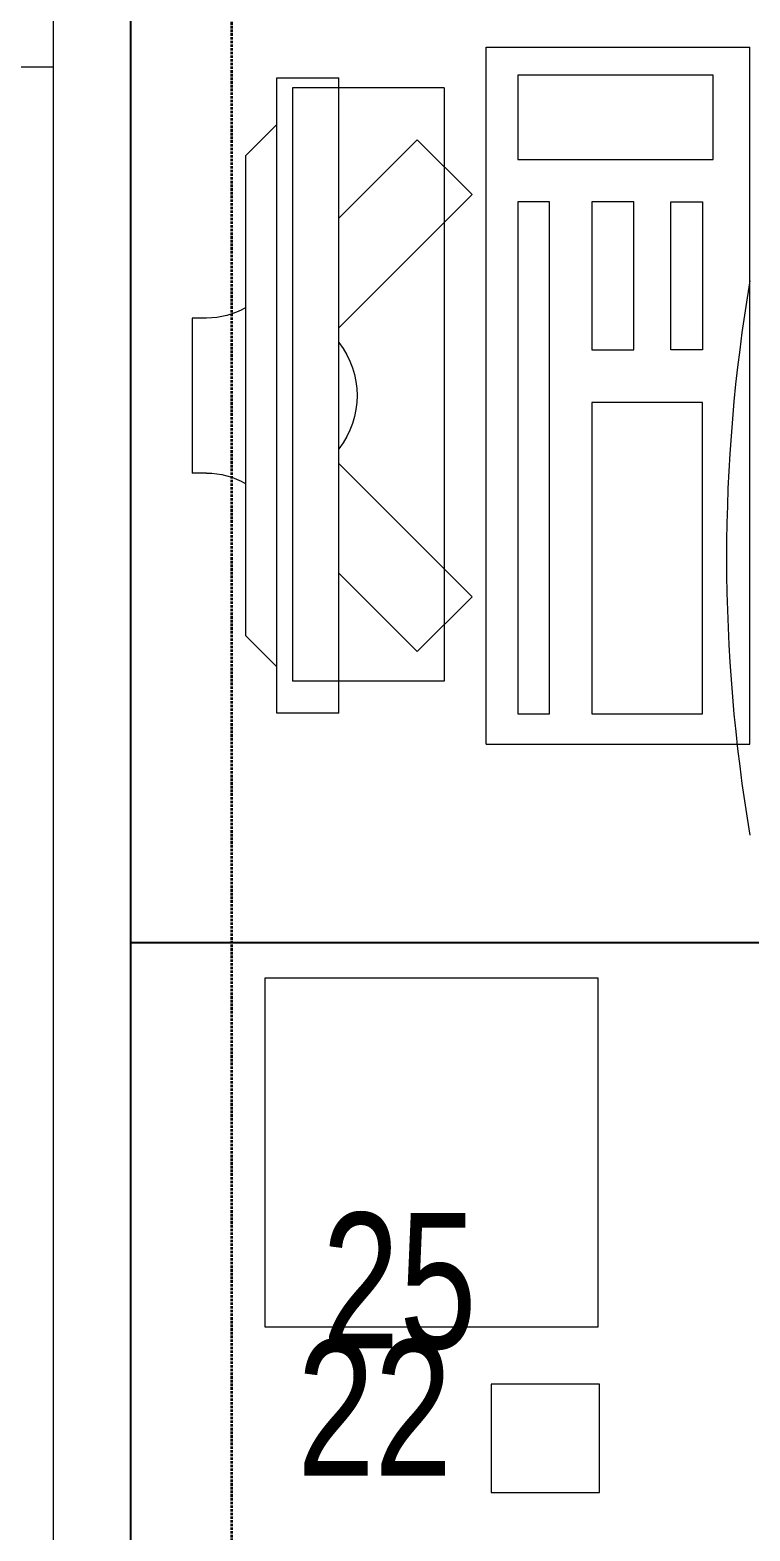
# Model space of a CAD drawing. Extents: x -12260 to 57327, y -29287 to 19916.
# Drawn here: x 25151 to 25615, y 2260 to 3229 of the extents above; entities that cross this region are included whole.
import ezdxf

# ---------------------------------------------------------------- set-up
doc = ezdxf.new("R2010")
doc.units = 0
doc.header["$LTSCALE"] = 0.25
doc.linetypes.add('DASHDOT', pattern=[25.4, 12.7, -6.35, 0, -6.35])
doc.linetypes.add('HIDDEN', pattern=[9.525, 6.35, -3.175])
for name, color, linetype, lineweight in [('01-First Floor$0$72_EGR_EQP_TAG', 142, 'Continuous', 5), ('01-First Floor$0$Aluminum', 251, 'Continuous', 5), ('01-First Floor$0$LOADING', 253, 'Continuous', 5), ('01-First Floor$0$Walls', 251, 'Continuous', 5), ('E-LITE-CLNG-CNDT', 6, 'DASHDOT', 35), ('E-LITE-FLOR-CNDT', 6, 'HIDDEN', 35)]:
    doc.layers.add(name, color=color, linetype=linetype, lineweight=lineweight)
doc.layers.add('01-First Floor$0$FALSE CEILING', color=251, linetype='Continuous')
doc.styles.add('01-First Floor$0$X3G_ENTITY_257CFD', font='swisscl.ttf', dxfattribs={"height": 200})

# ---------------------------------------------------------------- blocks, each defined once
blk = doc.blocks.new('01-First Floor$0$D.110.51.53')
blk.add_lwpolyline([(285914, 4547), (286139, 4547), (286139, 4332), (285914, 4332), (285914, 4547)])
blk = doc.blocks.new('01-First Floor$0$D.111.03.06')
blk.add_lwpolyline([(292372, 3690), (292442, 3690), (292442, 3620), (292372, 3620), (292372, 3690)])
blk = doc.blocks.new('01-First Floor$0$ITCWLS1-P')
at = {"layer": '01-First Floor$0$LOADING'}
for p, q in [((-0.17, 0.45), (-0.17, 0)), ((-0.17, 0.45), (0, 0.45)), ((0, 0.45), (0, 0)), ((-0.26509, 0.43, 0), (-0.30509, 0.43, 0)), ((-0.30509, 0.43, 0), (-0.30509, 0.02, 0)), ((-0.26509, 0.43, 0), (-0.26509, 0.02, 0)), ((-0.14957, 0.43047), (-0.12914, 0.43047)), ((-0.12914, 0.43047), (-0.12914, 0.40893)), ((-0.197, 0.40939), (-0.295, 0.40939)), ((-0.295, 0.02639), (-0.295, 0.40939)), ((-0.197, 0.02639), (-0.197, 0.40939)), ((-0.32509, 0.38, 0), (-0.30509, 0.4, 0)), ((-0.32509, 0.38, 0), (-0.32509, 0.07, 0)), ((-0.35032, 0.275), (-0.35961, 0.275)), ((-0.35961, 0.175), (-0.35961, 0.275)), ((-0.35032, 0.175), (-0.35961, 0.175)), ((-0.32509, 0.07, 0), (-0.30509, 0.05, 0)), ((-0.30509, 0.02, 0), (-0.26509, 0.02, 0)), ((-0.197, 0.02639), (-0.295, 0.02639)), ((-0.17, 0), (0, 0))]:
    blk.add_line(p, q, dxfattribs=at)
at = {"layer": '01-First Floor$0$LOADING', "extrusion": (2.48281e-10, 3.18408e-10, -1)}
for p, q in [((-0.26509, 0.33952), (-0.21443, 0.39019)), ((-0.17907, 0.35483), (-0.21443, 0.39019)), ((-0.26509, 0.26881), (-0.17907, 0.35483))]:
    blk.add_line(p, q, dxfattribs=at)
at = {"layer": '01-First Floor$0$LOADING', "extrusion": (2.48281e-10, -3.18408e-10, -1)}
for p, q in [((-0.26509, 0.18119), (-0.17907, 0.09517)), ((-0.26509, 0.11048), (-0.21443, 0.05981)), ((-0.17907, 0.09517), (-0.21443, 0.05981))]:
    blk.add_line(p, q, dxfattribs=at)
at = {"layer": '01-First Floor$0$LOADING'}
for points in [[(-0.12914, 0.40893), (-0.12914, 0.09996), (-0.14957, 0.09996), (-0.14957, 0.43047)], [(-0.14957, 0.09997), (-0.14957, 0.09997), (-0.14957, 0.09997), (-0.14957, 0.09997), (-0.14957, 0.09997), (-0.14957, 0.09997), (-0.14957, 0.09997), (-0.14957, 0.09997), (-0.14957, 0.09997)], [(-0.14957, 0.09997), (-0.14957, 0.09997), (-0.14957, 0.09997), (-0.14957, 0.09997), (-0.14957, 0.09997), (-0.14957, 0.09997), (-0.14957, 0.09997), (-0.14957, 0.09997), (-0.14957, 0.09997), (-0.14957, 0.09997), (-0.14957, 0.09997), (-0.14957, 0.09997), (-0.14957, 0.09997), (-0.14957, 0.09997), (-0.14957, 0.09997), (-0.14957, 0.09997), (-0.14957, 0.09997), (-0.14957, 0.09997)], [(-0.14957, 0.09996), (-0.14957, 0.09996), (-0.14957, 0.09996), (-0.14957, 0.09996), (-0.14957, 0.09996), (-0.14957, 0.09996), (-0.14957, 0.09996), (-0.14957, 0.09996), (-0.14957, 0.09996), (-0.14957, 0.09996)], [(-0.14957, 0.09996), (-0.14957, 0.09996), (-0.14957, 0.09996), (-0.14957, 0.09996), (-0.14957, 0.09996), (-0.14957, 0.09996), (-0.14957, 0.09996)], [(-0.14957, 0.09997), (-0.14957, 0.09997), (-0.14957, 0.09997), (-0.14957, 0.09997), (-0.14957, 0.09997), (-0.14957, 0.09997), (-0.14957, 0.09997), (-0.14957, 0.09997), (-0.14957, 0.09997), (-0.14957, 0.09997)], [(-0.14957, 0.09997), (-0.14957, 0.09997), (-0.14957, 0.09997), (-0.14957, 0.09997), (-0.14957, 0.09997), (-0.14957, 0.09997), (-0.14957, 0.09997), (-0.14957, 0.09997), (-0.14957, 0.09997), (-0.14957, 0.09997), (-0.14957, 0.09997), (-0.14957, 0.09997), (-0.14957, 0.09997), (-0.14957, 0.09997), (-0.14957, 0.09997)], [(-0.14957, 0.09997), (-0.14957, 0.09997), (-0.14957, 0.09997), (-0.14957, 0.09997), (-0.14957, 0.09997), (-0.14957, 0.09997), (-0.14957, 0.09997), (-0.14957, 0.09997), (-0.14957, 0.09997), (-0.14957, 0.09997)], [(-0.14957, 0.09997), (-0.14957, 0.09997), (-0.14957, 0.09997), (-0.14957, 0.09997), (-0.14957, 0.09997), (-0.14957, 0.09997), (-0.14957, 0.09997), (-0.14957, 0.09997), (-0.14957, 0.09997), (-0.14957, 0.09997)], [(-0.14957, 0.09996), (-0.14957, 0.09996), (-0.14957, 0.09996), (-0.14957, 0.09996), (-0.14957, 0.09996), (-0.14957, 0.09996), (-0.14957, 0.09996), (-0.14957, 0.09996), (-0.14957, 0.09996), (-0.14957, 0.09996), (-0.14957, 0.09996), (-0.14957, 0.09996), (-0.14957, 0.09996), (-0.14957, 0.09996), (-0.14957, 0.09996), (-0.14957, 0.09996), (-0.14957, 0.09996), (-0.14957, 0.09996), (-0.14957, 0.09997), (-0.14957, 0.09997), (-0.14957, 0.09997), (-0.14957, 0.09997), (-0.14957, 0.09997), (-0.14957, 0.09997), (-0.14957, 0.09997), (-0.14957, 0.09997), (-0.14957, 0.09997), (-0.14957, 0.09997), (-0.14957, 0.09997), (-0.14957, 0.09997), (-0.14957, 0.09997), (-0.14957, 0.09997), (-0.14956, 0.09997), (-0.14956, 0.09997), (-0.14956, 0.09997), (-0.14956, 0.09996), (-0.14956, 0.09996), (-0.14956, 0.09996), (-0.14956, 0.09996), (-0.14956, 0.09996), (-0.14956, 0.09996), (-0.14956, 0.09996), (-0.14956, 0.09996), (-0.14956, 0.09996), (-0.14956, 0.09996), (-0.14956, 0.09996), (-0.14956, 0.09996), (-0.14956, 0.09996), (-0.14957, 0.09996), (-0.14957, 0.09996), (-0.14957, 0.09996), (-0.14957, 0.09996), (-0.14957, 0.09996), (-0.14957, 0.09996)], [(-0.14957, 0.09996), (-0.14957, 0.09996), (-0.14957, 0.09996), (-0.14957, 0.09996), (-0.14957, 0.09996), (-0.14957, 0.09996), (-0.14957, 0.09996), (-0.14957, 0.09996), (-0.14957, 0.09996), (-0.14957, 0.09996), (-0.14957, 0.09997), (-0.14957, 0.09997), (-0.14957, 0.09997), (-0.14957, 0.09996), (-0.14957, 0.09996), (-0.14957, 0.09996), (-0.14957, 0.09996), (-0.14957, 0.09996), (-0.14957, 0.09996), (-0.14957, 0.09997), (-0.14957, 0.09997), (-0.14957, 0.09997), (-0.14957, 0.09997), (-0.14957, 0.09997), (-0.14957, 0.09997), (-0.14957, 0.09997), (-0.14957, 0.09997), (-0.14957, 0.09997), (-0.14957, 0.09997), (-0.14957, 0.09997), (-0.14957, 0.09997), (-0.14957, 0.09997), (-0.14957, 0.09997), (-0.14957, 0.09997), (-0.14957, 0.09997), (-0.14957, 0.09997), (-0.14957, 0.09997), (-0.14957, 0.09997), (-0.14957, 0.09997), (-0.14957, 0.09997), (-0.14957, 0.09997), (-0.14957, 0.09997), (-0.14957, 0.09997), (-0.14957, 0.09997), (-0.14957, 0.09997), (-0.14957, 0.09997), (-0.14957, 0.09997), (-0.14957, 0.09997), (-0.14957, 0.09997), (-0.14957, 0.09997), (-0.14957, 0.09997), (-0.14957, 0.09997), (-0.14957, 0.09997), (-0.14957, 0.09997), (-0.14957, 0.09997), (-0.14957, 0.09997), (-0.14957, 0.09997), (-0.14957, 0.09997), (-0.14957, 0.09997), (-0.14957, 0.09997), (-0.14957, 0.09997), (-0.14957, 0.09997), (-0.14957, 0.09997), (-0.14957, 0.09997), (-0.14957, 0.09997), (-0.14957, 0.09997), (-0.14957, 0.09997), (-0.14957, 0.09997), (-0.14957, 0.09997), (-0.14957, 0.09997), (-0.14957, 0.09997), (-0.14957, 0.09997), (-0.14957, 0.09997), (-0.14957, 0.09997), (-0.14957, 0.09997), (-0.14957, 0.09997), (-0.14957, 0.09997), (-0.14957, 0.09997), (-0.14957, 0.09997), (-0.14957, 0.09997), (-0.14956, 0.09997), (-0.14957, 0.09997), (-0.14957, 0.09997), (-0.14957, 0.09997), (-0.14957, 0.09997), (-0.14956, 0.09997), (-0.14957, 0.09997), (-0.14957, 0.09997), (-0.14957, 0.09997), (-0.14957, 0.09997), (-0.14957, 0.09997), (-0.14957, 0.09997), (-0.14957, 0.09997), (-0.14957, 0.09997), (-0.14957, 0.09997), (-0.14957, 0.09997), (-0.14956, 0.09997), (-0.14957, 0.09996), (-0.14957, 0.09996), (-0.14957, 0.09996), (-0.14956, 0.09996), (-0.14957, 0.09996), (-0.14957, 0.09996), (-0.14957, 0.09996), (-0.14957, 0.09996), (-0.14957, 0.09996), (-0.14957, 0.09996), (-0.14957, 0.09996), (-0.14957, 0.09996), (-0.14957, 0.09996), (-0.14957, 0.09996)], [(-0.14957, 0.09996), (-0.14957, 0.09996), (-0.14957, 0.09996), (-0.14957, 0.09996), (-0.14957, 0.09996), (-0.14957, 0.09996), (-0.14957, 0.09996), (-0.14957, 0.09996)], [(-0.14957, 0.09996), (-0.14957, 0.09996), (-0.14957, 0.09996), (-0.14957, 0.09996), (-0.14957, 0.09996), (-0.14957, 0.09996), (-0.14957, 0.09996), (-0.14957, 0.09996), (-0.14957, 0.09996), (-0.14957, 0.09996), (-0.14957, 0.09996), (-0.14957, 0.09996), (-0.14957, 0.09996), (-0.14957, 0.09996), (-0.14957, 0.09996), (-0.14957, 0.09996), (-0.14957, 0.09996), (-0.14957, 0.09996), (-0.14957, 0.09996), (-0.14957, 0.09996), (-0.14957, 0.09996), (-0.14957, 0.09996), (-0.14957, 0.09996), (-0.14957, 0.09996), (-0.14957, 0.09996), (-0.14957, 0.09996), (-0.14957, 0.09996), (-0.14957, 0.09996), (-0.14957, 0.09996), (-0.14957, 0.09996), (-0.14957, 0.09996), (-0.14957, 0.09996), (-0.14957, 0.09996), (-0.14957, 0.09996), (-0.14957, 0.09996), (-0.14957, 0.09996), (-0.14957, 0.09996), (-0.14957, 0.09996), (-0.14957, 0.09996), (-0.14957, 0.09996), (-0.14957, 0.09996), (-0.14957, 0.09996), (-0.14957, 0.09996), (-0.14957, 0.09996), (-0.14957, 0.09996), (-0.14957, 0.09996), (-0.14957, 0.09996), (-0.14957, 0.09996), (-0.14956, 0.09996), (-0.14956, 0.09996), (-0.14956, 0.09996), (-0.14956, 0.09996), (-0.14957, 0.09996), (-0.14957, 0.09996), (-0.14957, 0.09996), (-0.14957, 0.09996), (-0.14957, 0.09996), (-0.14957, 0.09996), (-0.14956, 0.09996), (-0.14957, 0.09996), (-0.14957, 0.09996), (-0.14957, 0.09996), (-0.14957, 0.09996), (-0.14957, 0.09996), (-0.14957, 0.09996), (-0.14957, 0.09996), (-0.14957, 0.09996), (-0.14957, 0.09996), (-0.14957, 0.09996), (-0.14956, 0.09996), (-0.14956, 0.09996), (-0.14957, 0.09996), (-0.14957, 0.09996), (-0.14957, 0.09996), (-0.14957, 0.09996), (-0.14957, 0.09996), (-0.14957, 0.09996), (-0.14957, 0.09996), (-0.14957, 0.09996), (-0.14957, 0.09996), (-0.14957, 0.09996), (-0.14957, 0.09996), (-0.14957, 0.09996), (-0.14957, 0.09996), (-0.14957, 0.09996), (-0.14957, 0.09996), (-0.14957, 0.09996), (-0.14957, 0.09996), (-0.14957, 0.09996)], [(-0.14957, 0.09996), (-0.14957, 0.09996), (-0.14957, 0.09996), (-0.14957, 0.09996), (-0.14957, 0.09996), (-0.14957, 0.09996), (-0.14957, 0.09996), (-0.14957, 0.09996), (-0.14957, 0.09996), (-0.14957, 0.09996), (-0.14957, 0.09996), (-0.14957, 0.09996)], [(-0.14957, 0.09996), (-0.14957, 0.09996), (-0.14956, 0.09996), (-0.14956, 0.09996), (-0.14956, 0.09996), (-0.14956, 0.09996), (-0.14957, 0.09996)], [(-0.14957, 0.09996), (-0.14957, 0.09996), (-0.14957, 0.09996), (-0.14957, 0.09996), (-0.14957, 0.09996), (-0.14957, 0.09996), (-0.14957, 0.09996), (-0.14957, 0.09996), (-0.14957, 0.09996), (-0.14956, 0.09996), (-0.14956, 0.09996), (-0.14956, 0.09996), (-0.14956, 0.09996), (-0.14956, 0.09996), (-0.14956, 0.09996), (-0.14956, 0.09996), (-0.14957, 0.09996)]]:
    blk.add_lwpolyline(points, dxfattribs=at)
for points in [[(-0.1019, 0.43047), (-0.03039, 0.43047), (-0.03039, 0.22944), (-0.1019, 0.22944)], [(-0.1019, 0.19536), (-0.07466, 0.19536), (-0.07466, 0.09996), (-0.1019, 0.09996)], [(-0.03039, 0.19536), (-0.05082, 0.19536), (-0.05082, 0.09996), (-0.03039, 0.09996)], [(-0.14956, 0.09996), (-0.14956, 0.09996), (-0.14956, 0.09996), (-0.14956, 0.09996), (-0.14956, 0.09996), (-0.14956, 0.09996), (-0.14956, 0.09996), (-0.14956, 0.09996), (-0.14957, 0.09996), (-0.14957, 0.09996), (-0.14957, 0.09996), (-0.14957, 0.09996), (-0.14957, 0.09996), (-0.14957, 0.09996), (-0.14957, 0.09996), (-0.14957, 0.09996), (-0.14957, 0.09996), (-0.14957, 0.09996), (-0.14957, 0.09996), (-0.14957, 0.09996), (-0.14957, 0.09996), (-0.14957, 0.09996), (-0.14957, 0.09996), (-0.14957, 0.09996), (-0.14957, 0.09996), (-0.14957, 0.09996), (-0.14957, 0.09996), (-0.14957, 0.09996), (-0.14957, 0.09996), (-0.14957, 0.09996), (-0.14957, 0.09996), (-0.14957, 0.09996), (-0.14957, 0.09996), (-0.14957, 0.09996), (-0.14957, 0.09996), (-0.14957, 0.09996), (-0.14957, 0.09996), (-0.14957, 0.09996), (-0.14957, 0.09996), (-0.14957, 0.09996), (-0.14957, 0.09996), (-0.14957, 0.09996), (-0.14957, 0.09996), (-0.14957, 0.09996), (-0.14957, 0.09996), (-0.14957, 0.09996), (-0.14957, 0.09996), (-0.14957, 0.09996), (-0.14957, 0.09996), (-0.14957, 0.09996), (-0.14957, 0.09996), (-0.14957, 0.09996), (-0.14957, 0.09996), (-0.14957, 0.09996), (-0.14957, 0.09996), (-0.14957, 0.09996), (-0.14957, 0.09996), (-0.14956, 0.09996), (-0.14956, 0.09996), (-0.14956, 0.09996), (-0.14956, 0.09996), (-0.14956, 0.09996), (-0.14956, 0.09996), (-0.14956, 0.09996), (-0.14956, 0.09996), (-0.14956, 0.09996), (-0.14956, 0.09996), (-0.14956, 0.09996), (-0.14956, 0.09996), (-0.14956, 0.09996), (-0.14956, 0.09996), (-0.14956, 0.09996), (-0.14956, 0.09996), (-0.14956, 0.09996), (-0.14956, 0.09996), (-0.14956, 0.09996), (-0.14956, 0.09996), (-0.14956, 0.09996), (-0.14956, 0.09996), (-0.14956, 0.09996), (-0.14956, 0.09996), (-0.14956, 0.09996), (-0.14956, 0.09996), (-0.14956, 0.09996), (-0.14956, 0.09996), (-0.14956, 0.09996), (-0.14956, 0.09996), (-0.14956, 0.09996), (-0.14956, 0.09996), (-0.14957, 0.09996), (-0.14957, 0.09996), (-0.14957, 0.09996), (-0.14957, 0.09996), (-0.14957, 0.09996), (-0.14957, 0.09996), (-0.14957, 0.09996), (-0.14957, 0.09996), (-0.14957, 0.09996), (-0.14957, 0.09996), (-0.14957, 0.09996), (-0.14957, 0.09996), (-0.14957, 0.09996), (-0.14957, 0.09996), (-0.14957, 0.09996), (-0.14957, 0.09996), (-0.14957, 0.09996), (-0.14957, 0.09996), (-0.14957, 0.09996), (-0.14957, 0.09996), (-0.14957, 0.09996), (-0.14957, 0.09996), (-0.14957, 0.09996), (-0.14957, 0.09996), (-0.14957, 0.09996), (-0.14957, 0.09996), (-0.14957, 0.09996), (-0.14957, 0.09996), (-0.14957, 0.09996), (-0.14957, 0.09996), (-0.14957, 0.09996), (-0.14957, 0.09996), (-0.14957, 0.09996), (-0.14957, 0.09996), (-0.14957, 0.09996), (-0.14957, 0.09996), (-0.14957, 0.09996), (-0.14957, 0.09996), (-0.14957, 0.09996), (-0.14957, 0.09996), (-0.14957, 0.09996), (-0.14957, 0.09996), (-0.14957, 0.09996), (-0.14957, 0.09996), (-0.14957, 0.09996), (-0.14957, 0.09996), (-0.14957, 0.09996), (-0.14957, 0.09996), (-0.14957, 0.09996), (-0.14957, 0.09996), (-0.14957, 0.09996), (-0.14957, 0.09996), (-0.14957, 0.09996), (-0.14957, 0.09996), (-0.14957, 0.09996), (-0.14957, 0.09996), (-0.14957, 0.09996), (-0.14957, 0.09996), (-0.14957, 0.09996), (-0.14957, 0.09996), (-0.14957, 0.09996), (-0.14957, 0.09996), (-0.14957, 0.09996), (-0.14957, 0.09996), (-0.14957, 0.09996), (-0.14956, 0.09996), (-0.14956, 0.09996), (-0.14956, 0.09996), (-0.14956, 0.09996), (-0.14956, 0.09996), (-0.14956, 0.09996), (-0.14956, 0.09996), (-0.14956, 0.09996), (-0.14956, 0.09996), (-0.14956, 0.09996), (-0.14956, 0.09996), (-0.14956, 0.09996), (-0.14956, 0.09996), (-0.14956, 0.09996), (-0.14956, 0.09996), (-0.14956, 0.09996), (-0.14956, 0.09996), (-0.14956, 0.09996), (-0.14956, 0.09996), (-0.14956, 0.09996), (-0.14956, 0.09996), (-0.14956, 0.09996), (-0.14956, 0.09996), (-0.14956, 0.09996), (-0.14956, 0.09996), (-0.14956, 0.09996), (-0.14956, 0.09996), (-0.14956, 0.09996), (-0.14956, 0.09996), (-0.14956, 0.09996), (-0.14956, 0.09996), (-0.14956, 0.09996), (-0.14956, 0.09996), (-0.14956, 0.09996), (-0.14956, 0.09996), (-0.14956, 0.09996), (-0.14956, 0.09996), (-0.14956, 0.09996), (-0.14956, 0.09996), (-0.14956, 0.09996), (-0.14956, 0.09996), (-0.14956, 0.09996), (-0.14956, 0.09996), (-0.14956, 0.09996), (-0.14956, 0.09996), (-0.14956, 0.09996), (-0.14956, 0.09996), (-0.14957, 0.09996), (-0.14957, 0.09996), (-0.14957, 0.09996), (-0.14957, 0.09996), (-0.14957, 0.09996), (-0.14957, 0.09996), (-0.14957, 0.09996), (-0.14957, 0.09996), (-0.14957, 0.09996), (-0.14957, 0.09996), (-0.14957, 0.09996), (-0.14957, 0.09996), (-0.14957, 0.09996), (-0.14957, 0.09996), (-0.14957, 0.09996), (-0.14957, 0.09996), (-0.14957, 0.09996), (-0.14957, 0.09996), (-0.14957, 0.09996), (-0.14957, 0.09996), (-0.14957, 0.09996), (-0.14957, 0.09996), (-0.14957, 0.09996), (-0.14957, 0.09996), (-0.14957, 0.09996), (-0.14957, 0.09996), (-0.14957, 0.09996), (-0.14957, 0.09996), (-0.14957, 0.09996), (-0.14957, 0.09996), (-0.14957, 0.09996), (-0.14957, 0.09996), (-0.14957, 0.09996), (-0.14957, 0.09996), (-0.14956, 0.09996), (-0.14956, 0.09996), (-0.14956, 0.09996), (-0.14956, 0.09996), (-0.14956, 0.09996), (-0.14956, 0.09996), (-0.14956, 0.09996), (-0.14956, 0.09996), (-0.14956, 0.09996), (-0.14956, 0.09996), (-0.14956, 0.09996), (-0.14956, 0.09996), (-0.14956, 0.09996), (-0.14956, 0.09996), (-0.14956, 0.09996), (-0.14956, 0.09996), (-0.14956, 0.09996), (-0.14956, 0.09996), (-0.14956, 0.09996), (-0.14956, 0.09996), (-0.14956, 0.09996), (-0.14956, 0.09996), (-0.14956, 0.09996), (-0.14956, 0.09996), (-0.14956, 0.09996), (-0.14956, 0.09996), (-0.14956, 0.09996), (-0.14956, 0.09996), (-0.14956, 0.09996), (-0.14956, 0.09996), (-0.14956, 0.09996), (-0.14956, 0.09996), (-0.14956, 0.09996), (-0.14956, 0.09996), (-0.14956, 0.09996), (-0.14956, 0.09996), (-0.14956, 0.09996), (-0.14956, 0.09996), (-0.14956, 0.09996), (-0.14956, 0.09996), (-0.14956, 0.09996), (-0.14956, 0.09996)], [(-0.14957, 0.09996), (-0.14957, 0.09996), (-0.14957, 0.09996), (-0.14957, 0.09996), (-0.14957, 0.09996), (-0.14957, 0.09996), (-0.14957, 0.09996), (-0.14957, 0.09996), (-0.14957, 0.09996), (-0.14957, 0.09996), (-0.14957, 0.09996), (-0.14957, 0.09996), (-0.14957, 0.09996), (-0.14957, 0.09996), (-0.14957, 0.09996), (-0.14957, 0.09996), (-0.14957, 0.09996), (-0.14957, 0.09996), (-0.14957, 0.09996), (-0.14957, 0.09996), (-0.14957, 0.09996), (-0.14957, 0.09996), (-0.14957, 0.09996), (-0.14957, 0.09996), (-0.14957, 0.09996), (-0.14957, 0.09996), (-0.14957, 0.09996), (-0.14957, 0.09996), (-0.14957, 0.09996), (-0.14957, 0.09996), (-0.14957, 0.09996), (-0.14957, 0.09996), (-0.14957, 0.09996), (-0.14957, 0.09996), (-0.14957, 0.09996), (-0.14957, 0.09996), (-0.14957, 0.09996), (-0.14957, 0.09996), (-0.14957, 0.09996), (-0.14957, 0.09996), (-0.14957, 0.09996), (-0.14957, 0.09996), (-0.14957, 0.09996), (-0.14957, 0.09996), (-0.14957, 0.09996), (-0.14957, 0.09996), (-0.14957, 0.09996), (-0.14957, 0.09996), (-0.14957, 0.09996), (-0.14957, 0.09996), (-0.14957, 0.09996), (-0.14957, 0.09996), (-0.14957, 0.09996), (-0.14957, 0.09996), (-0.14957, 0.09996), (-0.14957, 0.09996), (-0.14957, 0.09996), (-0.14957, 0.09996), (-0.14957, 0.09996), (-0.14957, 0.09996), (-0.14957, 0.09996), (-0.14957, 0.09996), (-0.14957, 0.09996), (-0.14957, 0.09996), (-0.14957, 0.09996), (-0.14957, 0.09996), (-0.14957, 0.09996), (-0.14957, 0.09996), (-0.14957, 0.09996), (-0.14957, 0.09996), (-0.14957, 0.09996), (-0.14957, 0.09996), (-0.14957, 0.09996), (-0.14957, 0.09996), (-0.14957, 0.09996), (-0.14957, 0.09996), (-0.14957, 0.09996), (-0.14957, 0.09996), (-0.14957, 0.09996), (-0.14957, 0.09996), (-0.14957, 0.09996), (-0.14957, 0.09996), (-0.14957, 0.09996), (-0.14957, 0.09996), (-0.14957, 0.09996), (-0.14957, 0.09996), (-0.14957, 0.09996), (-0.14957, 0.09996), (-0.14957, 0.09996), (-0.14957, 0.09996), (-0.14957, 0.09996), (-0.14957, 0.09996), (-0.14957, 0.09996), (-0.14957, 0.09996), (-0.14957, 0.09996), (-0.14957, 0.09996), (-0.14957, 0.09996), (-0.14957, 0.09996), (-0.14957, 0.09996), (-0.14957, 0.09996), (-0.14957, 0.09996), (-0.14957, 0.09996), (-0.14957, 0.09996), (-0.14957, 0.09996), (-0.14957, 0.09996), (-0.14957, 0.09996), (-0.14957, 0.09996), (-0.14957, 0.09996), (-0.14957, 0.09996), (-0.14957, 0.09996), (-0.14957, 0.09996), (-0.14957, 0.09996), (-0.14957, 0.09996), (-0.14957, 0.09996), (-0.14957, 0.09996), (-0.14957, 0.09996), (-0.14957, 0.09996), (-0.14957, 0.09996), (-0.14957, 0.09996), (-0.14957, 0.09996), (-0.14957, 0.09996), (-0.14957, 0.09996), (-0.14957, 0.09996), (-0.14957, 0.09996), (-0.14957, 0.09996), (-0.14957, 0.09996), (-0.14957, 0.09996), (-0.14957, 0.09996), (-0.14957, 0.09996), (-0.14957, 0.09996), (-0.14957, 0.09996), (-0.14957, 0.09996), (-0.14957, 0.09996), (-0.14957, 0.09996), (-0.14957, 0.09996), (-0.14957, 0.09996), (-0.14957, 0.09996), (-0.14957, 0.09996), (-0.14957, 0.09996), (-0.14957, 0.09996), (-0.14957, 0.09996), (-0.14957, 0.09996), (-0.14957, 0.09996), (-0.14957, 0.09996), (-0.14957, 0.09996), (-0.14957, 0.09996), (-0.14957, 0.09996), (-0.14957, 0.09996), (-0.14957, 0.09996), (-0.14957, 0.09996), (-0.14957, 0.09996), (-0.14957, 0.09996), (-0.14957, 0.09996), (-0.14957, 0.09996), (-0.14957, 0.09996), (-0.14957, 0.09996), (-0.14957, 0.09996), (-0.14957, 0.09996), (-0.14957, 0.09996), (-0.14957, 0.09996), (-0.14957, 0.09996), (-0.14957, 0.09996), (-0.14957, 0.09996), (-0.14957, 0.09996), (-0.14957, 0.09996), (-0.14957, 0.09996), (-0.14957, 0.09996), (-0.14957, 0.09996), (-0.14957, 0.09996), (-0.14957, 0.09996), (-0.14957, 0.09996), (-0.14957, 0.09996), (-0.14957, 0.09996), (-0.14957, 0.09996), (-0.14957, 0.09996), (-0.14957, 0.09996), (-0.14957, 0.09996), (-0.14957, 0.09996), (-0.14957, 0.09996), (-0.14957, 0.09996), (-0.14957, 0.09996), (-0.14957, 0.09996), (-0.14957, 0.09996), (-0.14957, 0.09996), (-0.14957, 0.09996), (-0.14957, 0.09996), (-0.14957, 0.09996), (-0.14957, 0.09996), (-0.14957, 0.09996), (-0.14957, 0.09996), (-0.14957, 0.09996), (-0.14957, 0.09996), (-0.14957, 0.09996), (-0.14957, 0.09996), (-0.14957, 0.09996), (-0.14957, 0.09996), (-0.14957, 0.09996), (-0.14957, 0.09996), (-0.14957, 0.09996), (-0.14957, 0.09996), (-0.14957, 0.09996), (-0.14957, 0.09996), (-0.14957, 0.09996), (-0.14957, 0.09996), (-0.14957, 0.09996), (-0.14957, 0.09996), (-0.14957, 0.09996), (-0.14957, 0.09996), (-0.14957, 0.09996), (-0.14957, 0.09996), (-0.14957, 0.09996), (-0.14957, 0.09996), (-0.14957, 0.09996), (-0.14957, 0.09996)], [(-0.14957, 0.09996), (-0.14957, 0.09996), (-0.14957, 0.09996), (-0.14957, 0.09996), (-0.14957, 0.09996), (-0.14957, 0.09996), (-0.14957, 0.09996), (-0.14957, 0.09996), (-0.14957, 0.09996), (-0.14957, 0.09996), (-0.14957, 0.09996), (-0.14957, 0.09996), (-0.14957, 0.09996), (-0.14957, 0.09996), (-0.14957, 0.09996), (-0.14957, 0.09996), (-0.14957, 0.09996), (-0.14957, 0.09996), (-0.14957, 0.09996), (-0.14957, 0.09996), (-0.14957, 0.09996), (-0.14957, 0.09996), (-0.14957, 0.09996), (-0.14957, 0.09996), (-0.14957, 0.09996), (-0.14957, 0.09996), (-0.14957, 0.09996), (-0.14957, 0.09996), (-0.14957, 0.09996), (-0.14957, 0.09996), (-0.14957, 0.09996), (-0.14957, 0.09996), (-0.14957, 0.09996), (-0.14957, 0.09996), (-0.14957, 0.09996), (-0.14957, 0.09996), (-0.14957, 0.09996), (-0.14957, 0.09996), (-0.14957, 0.09996), (-0.14957, 0.09996), (-0.14957, 0.09996), (-0.14957, 0.09996), (-0.14957, 0.09996), (-0.14957, 0.09996), (-0.14957, 0.09996), (-0.14957, 0.09996), (-0.14957, 0.09996), (-0.14957, 0.09996), (-0.14957, 0.09996), (-0.14957, 0.09996), (-0.14957, 0.09996), (-0.14957, 0.09996), (-0.14957, 0.09996), (-0.14957, 0.09996), (-0.14957, 0.09996), (-0.14957, 0.09996), (-0.14957, 0.09996), (-0.14957, 0.09996), (-0.14957, 0.09996), (-0.14957, 0.09996), (-0.14957, 0.09996), (-0.14957, 0.09996), (-0.14957, 0.09996), (-0.14957, 0.09996), (-0.14957, 0.09996), (-0.14957, 0.09996), (-0.14957, 0.09996), (-0.14957, 0.09996), (-0.14957, 0.09996), (-0.14957, 0.09996), (-0.14957, 0.09996), (-0.14957, 0.09996), (-0.14957, 0.09996), (-0.14957, 0.09996), (-0.14957, 0.09996), (-0.14957, 0.09996), (-0.14957, 0.09996), (-0.14957, 0.09996), (-0.14957, 0.09996), (-0.14957, 0.09996), (-0.14957, 0.09996), (-0.14957, 0.09996), (-0.14957, 0.09996), (-0.14957, 0.09996), (-0.14957, 0.09996), (-0.14957, 0.09996), (-0.14957, 0.09996), (-0.14957, 0.09996), (-0.14957, 0.09996), (-0.14957, 0.09996), (-0.14957, 0.09996), (-0.14957, 0.09996), (-0.14957, 0.09996), (-0.14957, 0.09996), (-0.14957, 0.09996), (-0.14957, 0.09996), (-0.14957, 0.09996), (-0.14957, 0.09996), (-0.14957, 0.09996), (-0.14957, 0.09996), (-0.14957, 0.09996), (-0.14957, 0.09996), (-0.14957, 0.09996), (-0.14957, 0.09996), (-0.14957, 0.09996), (-0.14957, 0.09996), (-0.14957, 0.09996), (-0.14957, 0.09996), (-0.14957, 0.09996), (-0.14957, 0.09996), (-0.14957, 0.09996), (-0.14957, 0.09996), (-0.14957, 0.09996), (-0.14957, 0.09996), (-0.14957, 0.09996), (-0.14957, 0.09996), (-0.14957, 0.09996), (-0.14957, 0.09996), (-0.14957, 0.09996), (-0.14957, 0.09996), (-0.14957, 0.09996), (-0.14957, 0.09996), (-0.14957, 0.09996), (-0.14957, 0.09996), (-0.14957, 0.09996), (-0.14957, 0.09996), (-0.14957, 0.09996), (-0.14957, 0.09996), (-0.14957, 0.09996), (-0.14957, 0.09996), (-0.14957, 0.09996), (-0.14957, 0.09996), (-0.14957, 0.09996), (-0.14957, 0.09996), (-0.14957, 0.09996), (-0.14957, 0.09996), (-0.14957, 0.09996), (-0.14957, 0.09996), (-0.14957, 0.09996), (-0.14957, 0.09996), (-0.14957, 0.09996), (-0.14957, 0.09996), (-0.14957, 0.09996), (-0.14957, 0.09996), (-0.14957, 0.09996), (-0.14957, 0.09996), (-0.14957, 0.09996), (-0.14957, 0.09996), (-0.14957, 0.09996), (-0.14957, 0.09996), (-0.14957, 0.09996), (-0.14957, 0.09996), (-0.14957, 0.09996), (-0.14957, 0.09996), (-0.14957, 0.09996), (-0.14957, 0.09996), (-0.14957, 0.09996), (-0.14957, 0.09996), (-0.14957, 0.09996), (-0.14957, 0.09996), (-0.14957, 0.09996), (-0.14957, 0.09996), (-0.14957, 0.09996), (-0.14957, 0.09996), (-0.14957, 0.09996), (-0.14957, 0.09996), (-0.14957, 0.09996), (-0.14957, 0.09996), (-0.14957, 0.09996), (-0.14957, 0.09996), (-0.14957, 0.09996), (-0.14957, 0.09996), (-0.14957, 0.09996), (-0.14957, 0.09996), (-0.14957, 0.09996), (-0.14957, 0.09996), (-0.14957, 0.09996), (-0.14957, 0.09996), (-0.14957, 0.09996), (-0.14957, 0.09996), (-0.14957, 0.09996), (-0.14957, 0.09996), (-0.14957, 0.09996), (-0.14957, 0.09996), (-0.14957, 0.09996), (-0.14957, 0.09996), (-0.14957, 0.09996), (-0.14957, 0.09996), (-0.14957, 0.09996), (-0.14957, 0.09996), (-0.14957, 0.09996), (-0.14957, 0.09996), (-0.14957, 0.09996), (-0.14957, 0.09996), (-0.14957, 0.09996), (-0.14957, 0.09996), (-0.14957, 0.09996), (-0.14957, 0.09996), (-0.14957, 0.09996), (-0.14957, 0.09996), (-0.14957, 0.09996), (-0.14957, 0.09996), (-0.14957, 0.09996), (-0.14957, 0.09996), (-0.14957, 0.09996), (-0.14957, 0.09996), (-0.14957, 0.09996), (-0.14957, 0.09996), (-0.14957, 0.09996), (-0.14957, 0.09996), (-0.14957, 0.09996), (-0.14957, 0.09996), (-0.14957, 0.09996), (-0.14957, 0.09996), (-0.14957, 0.09996), (-0.14957, 0.09996), (-0.14957, 0.09996), (-0.14957, 0.09996), (-0.14957, 0.09996)], [(-0.14957, 0.0727), (-0.02358, 0.0727), (-0.02358, 0.01818), (-0.14957, 0.01818)]]:
    blk.add_lwpolyline(points, close=True, dxfattribs=at)
for centre, radius, start, end in [((-0.35032, 0.325), 0.05, 270, 300.30934), ((-0.3089, 0.225), 0.05564, 321.94311, 38.05689), ((-0.35032, 0.125), 0.05, 59.69066, 90)]:
    blk.add_arc(centre, radius, start, end, dxfattribs=at)
blk = doc.blocks.new('01-First Floor$0$GF21018-P')
at = {"color": 0}
blk.add_arc((-0.0001, -0.52948), 1.06948, 80.36712, 99.63288, dxfattribs=at)
blk = doc.blocks.new('01-First Floor$0$A$C37be4daf')
at = {"layer": '01-First Floor$0$Aluminum'}
for p, q in [((1341.01, 548.24), (1341.01, 598.24)), ((1391.01, 548.24), (241.01, 548.24)), ((1416.01, 498.24), (216.01, 498.24))]:
    blk.add_line(p, q, dxfattribs=at)
blk = doc.blocks.new('01-First Floor')
at = {"layer": '01-First Floor$0$FALSE CEILING', "linetype": 'Continuous'}
blk.add_line((25215.56, 2640), (29215.56, 2640), dxfattribs=at)
at = {"layer": '01-First Floor$0$FALSE CEILING'}
blk.add_lwpolyline([(29215.56, 1440), (25215.56, 1440), (25215.56, 5010), (29215.56, 5010)], close=True, dxfattribs=at)
at = {"layer": '01-First Floor$0$Walls'}
blk.add_line((25215.56, 1440), (25215.56, 3930), dxfattribs=at)
at = {"rotation": 90}
blk.add_blockref('01-First Floor$0$A$C37be4daf', (25713.8, 1863.99), dxfattribs=at)
at = {"layer": '01-First Floor$0$LOADING', "extrusion": (8.01373e-06, -1.93988e-16, 1), "xscale": -1000.000000000011, "yscale": 1000.000000000011, "zscale": 1000.000000000011, "rotation": 180}
blk.add_blockref('01-First Floor$0$ITCWLS1-P', (25614.76, 3218.06, 0.1), dxfattribs=at)
at = {"layer": '01-First Floor$0$LOADING', "extrusion": (7.77426e-06, 2.24021e-05, 1), "xscale": -1000, "yscale": 1000.000000000001, "zscale": 1000, "rotation": 90.00141075505213}
blk.add_blockref('01-First Floor$0$GF21018-P', (26140.04, 2888.17, 0.17), dxfattribs=at)
at = {"layer": '01-First Floor$0$LOADING', "xscale": -1, "rotation": 270}
for name, p in [('01-First Floor$0$D.110.51.53', (20969.95, -283521.89, -0.1)), ('01-First Floor$0$D.111.03.06', (21827.95, -290086.89, -0.1))]:
    blk.add_blockref(name, p, dxfattribs=at)
at = {"layer": '01-First Floor$0$72_EGR_EQP_TAG', "char_height": 87.473, "attachment_point": 2, "style": '01-First Floor$0$X3G_ENTITY_257CFD'}
for s, insert in [('25', (25388.75, 2465.58, -0.21)), ('22', (25372.76, 2383.47, -0.31))]:
    blk.add_mtext(s, dxfattribs=dict(at, insert=insert))

msp = doc.modelspace()

# ---------------------------------------------------------------- linework, layer by layer
at = {"layer": 'E-LITE-FLOR-CNDT'}
msp.add_lwpolyline([(25280.44, 3805.54), (25280.44, 1869.88, 0.414214), (25380.44, 1769.88), (29059.38, 1769.88, 0.414214), (29159.38, 1869.88), (29159.38, 2605.3)], format="xyb", dxfattribs=at)

# ---------------------------------------------------------------- block references
at = {"layer": 'E-LITE-CLNG-CNDT'}
msp.add_blockref('01-First Floor', (0, 0), dxfattribs=at)

doc.saveas('drawing.dxf')
